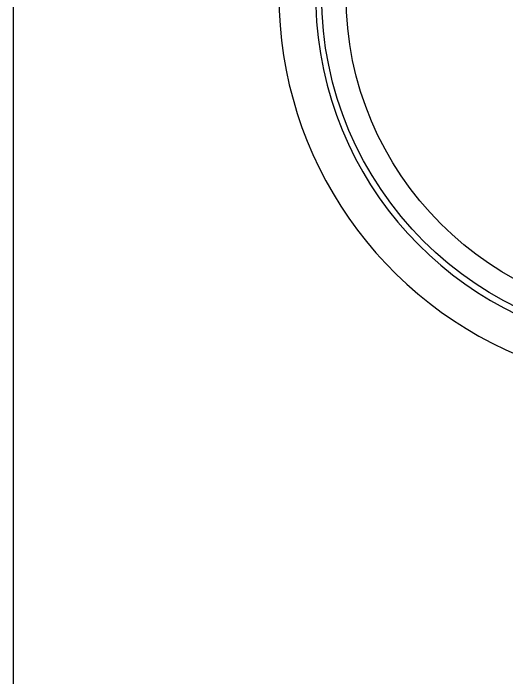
# Model space of a CAD drawing. Extents: x 1680110 to 4798266, y 269661 to 1249705.
# Drawn here: x 2397806 to 2398483, y 652365 to 653276 of the extents above; entities that cross this region are included whole.
import ezdxf

# ---------------------------------------------------------------- set-up
doc = ezdxf.new("R2010")
doc.units = 0
doc.header["$LTSCALE"] = 1000
doc.header["$MEASUREMENT"] = 0

# ---------------------------------------------------------------- blocks, each defined once
blk = doc.blocks.new('gfhhrryyfd')
at = {"linetype": 'Continuous'}
for radius in [476.72, 443.27]:
    blk.add_circle((3687499.4, -1754143.58), radius, dxfattribs=at)
for radius, start, end in [(535.27, 110.31751, 249.68249), (485.08, 109, 71)]:
    blk.add_arc((3687499.4, -1754143.58), radius, start, end, dxfattribs=at)

msp = doc.modelspace()

# ---------------------------------------------------------------- linework, layer by layer
at = {"color": 0}
msp.add_line((2397806.32, 678413.98), (2397806.32, 643617.33), dxfattribs=at)

# ---------------------------------------------------------------- block references
at = {"lineweight": -3, "xscale": 0.9999959468841553, "yscale": 0.9999959506094456, "zscale": 0.9999959495959999}
msp.add_blockref('gfhhrryyfd', (-1288778.82, 2407437.34), dxfattribs=at)

doc.saveas('drawing.dxf')
